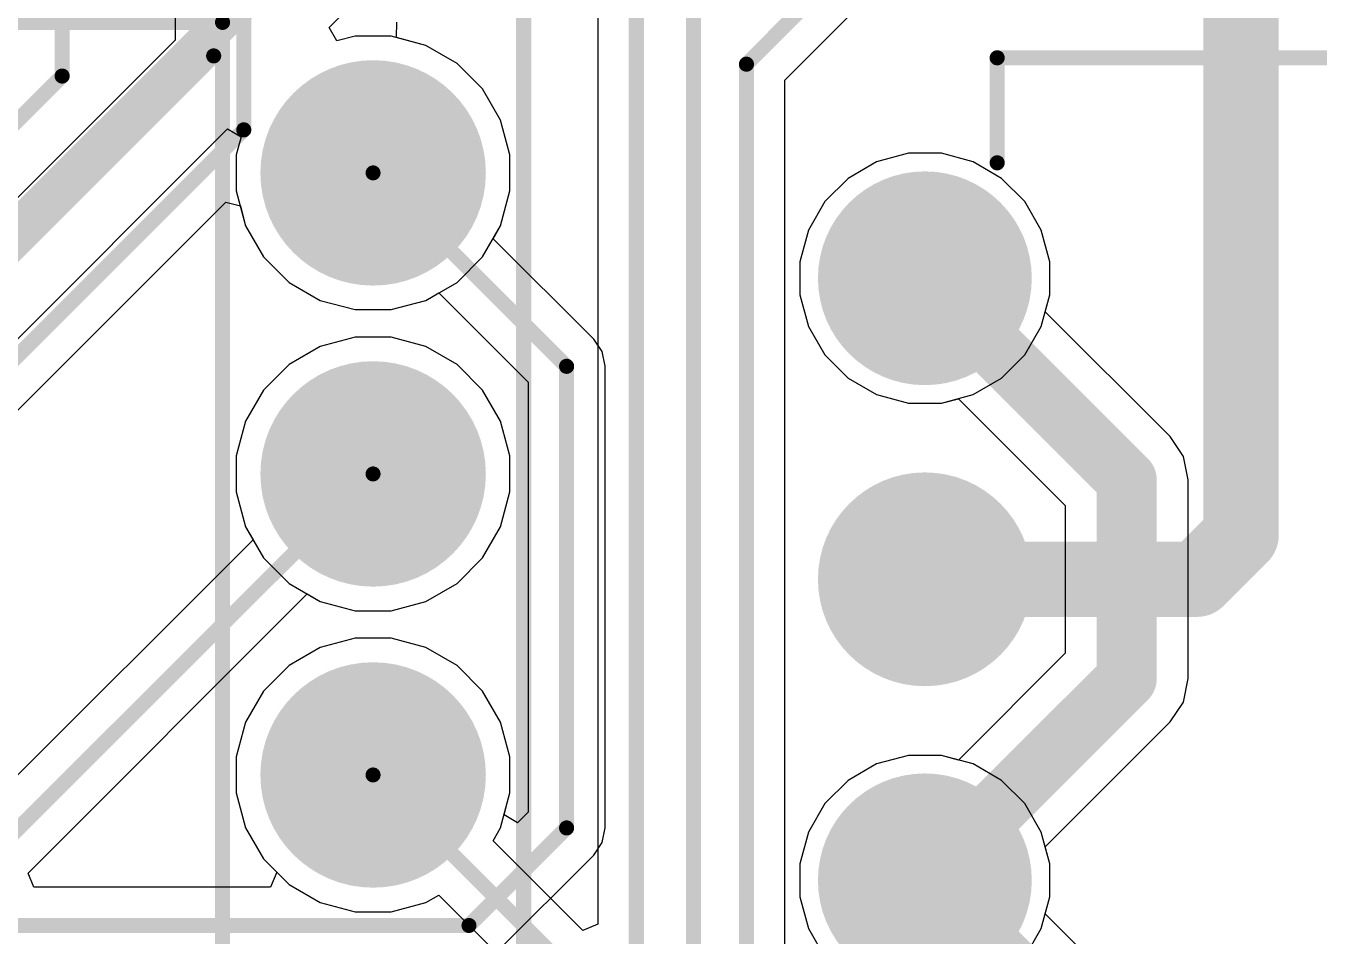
# Model space of a CAD drawing. Header units: millimetres. Extents: x 1 to 134, y -1 to 87.
# Drawn here: x 77.28 to 88.19, y 49.1 to 56.78 of the extents above; entities that cross this region are included whole.
import ezdxf

# ---------------------------------------------------------------- set-up
doc = ezdxf.new("R2010")
doc.units = ezdxf.units.MM
for name, color, linetype in [('BottomLayer', 5, 'Continuous'), ('BottomSolder', 6, 'Continuous'), ('MultiLayer', 9, 'Continuous'), ('PadHoleLayer', 156, 'Continuous'), ('TopLayer', 1, 'Continuous'), ('TopOverlay', 2, 'Continuous'), ('TopSolder', 216, 'Continuous')]:
    doc.layers.add(name, color=color, linetype=linetype)

# ---------------------------------------------------------------- blocks, each defined once
blk = doc.blocks.new('6_DIP_2')
at = {"layer": 'BottomLayer'}
h = blk.add_hatch(color=5, dxfattribs=at)
edge = h.paths.add_edge_path()
edge.add_arc((-3.81, 2.54), 0.8, 0, 360)
h = blk.add_hatch(color=5, dxfattribs=at)
edge = h.paths.add_edge_path()
edge.add_arc((3.81, 2.54), 0.8, 0, 360)
h = blk.add_hatch(color=5, dxfattribs=at)
edge = h.paths.add_edge_path()
edge.add_arc((-3.81, 0), 0.8, 0, 360)
h = blk.add_hatch(color=5, dxfattribs=at)
edge = h.paths.add_edge_path()
edge.add_arc((3.81, 0), 0.8, 0, 360)
blk.add_hatch(color=5, dxfattribs=at).paths.add_polyline_path([(-4.61, -1.74), (-3.01, -1.74), (-3.01, -3.34), (-4.61, -3.34)])
h = blk.add_hatch(color=5, dxfattribs=at)
edge = h.paths.add_edge_path()
edge.add_arc((3.81, -2.54), 0.8, 0, 360)
at = {"layer": 'BottomSolder'}
h = blk.add_hatch(color=6, dxfattribs=at)
edge = h.paths.add_edge_path()
edge.add_arc((-3.81, 2.54), 0.902, 0, 360)
h = blk.add_hatch(color=6, dxfattribs=at)
edge = h.paths.add_edge_path()
edge.add_arc((3.81, 2.54), 0.902, 0, 360)
h = blk.add_hatch(color=6, dxfattribs=at)
edge = h.paths.add_edge_path()
edge.add_arc((-3.81, 0), 0.902, 0, 360)
h = blk.add_hatch(color=6, dxfattribs=at)
edge = h.paths.add_edge_path()
edge.add_arc((3.81, 0), 0.902, 0, 360)
blk.add_hatch(color=6, dxfattribs=at).paths.add_polyline_path([(-4.712, -1.638), (-2.908, -1.638), (-2.908, -3.442), (-4.712, -3.442)])
h = blk.add_hatch(color=6, dxfattribs=at)
edge = h.paths.add_edge_path()
edge.add_arc((3.81, -2.54), 0.902, 0, 360)
at = {"layer": 'MultiLayer'}
h = blk.add_hatch(color=9, dxfattribs=at)
edge = h.paths.add_edge_path()
edge.add_arc((-3.81, 2.54), 0.8, 0, 360)
h = blk.add_hatch(color=9, dxfattribs=at)
edge = h.paths.add_edge_path()
edge.add_arc((3.81, 2.54), 0.8, 0, 360)
h = blk.add_hatch(color=9, dxfattribs=at)
edge = h.paths.add_edge_path()
edge.add_arc((-3.81, 0), 0.8, 0, 360)
h = blk.add_hatch(color=9, dxfattribs=at)
edge = h.paths.add_edge_path()
edge.add_arc((3.81, 0), 0.8, 0, 360)
h = blk.add_hatch(color=9, dxfattribs=at)
edge = h.paths.add_edge_path()
edge.add_arc((3.81, -2.54), 0.8, 0, 360)
at = {"layer": 'PadHoleLayer'}
h = blk.add_hatch(color=156, dxfattribs=at)
edge = h.paths.add_edge_path()
edge.add_arc((-3.81, 2.54), 0.4, 0, 360)
h = blk.add_hatch(color=156, dxfattribs=at)
edge = h.paths.add_edge_path()
edge.add_arc((3.81, 2.54), 0.4, 0, 360)
h = blk.add_hatch(color=156, dxfattribs=at)
edge = h.paths.add_edge_path()
edge.add_arc((-3.81, 0), 0.4, 0, 360)
h = blk.add_hatch(color=156, dxfattribs=at)
edge = h.paths.add_edge_path()
edge.add_arc((3.81, 0), 0.4, 0, 360)
h = blk.add_hatch(color=156, dxfattribs=at)
edge = h.paths.add_edge_path()
edge.add_arc((-3.81, -2.54), 0.4, 0, 360)
h = blk.add_hatch(color=156, dxfattribs=at)
edge = h.paths.add_edge_path()
edge.add_arc((3.81, -2.54), 0.4, 0, 360)
at = {"layer": 'TopLayer'}
h = blk.add_hatch(color=1, dxfattribs=at)
edge = h.paths.add_edge_path()
edge.add_arc((-3.81, 2.54), 0.8, 0, 360)
h = blk.add_hatch(color=1, dxfattribs=at)
edge = h.paths.add_edge_path()
edge.add_arc((3.81, 2.54), 0.8, 0, 360)
h = blk.add_hatch(color=1, dxfattribs=at)
edge = h.paths.add_edge_path()
edge.add_arc((-3.81, 0), 0.8, 0, 360)
h = blk.add_hatch(color=1, dxfattribs=at)
edge = h.paths.add_edge_path()
edge.add_arc((3.81, 0), 0.8, 0, 360)
blk.add_hatch(color=1, dxfattribs=at).paths.add_polyline_path([(-4.61, -1.74), (-3.01, -1.74), (-3.01, -3.34), (-4.61, -3.34)])
h = blk.add_hatch(color=1, dxfattribs=at)
edge = h.paths.add_edge_path()
edge.add_arc((3.81, -2.54), 0.8, 0, 360)
at = {"layer": 'TopSolder'}
h = blk.add_hatch(color=216, dxfattribs=at)
edge = h.paths.add_edge_path()
edge.add_arc((-3.81, 2.54), 0.902, 0, 360)
h = blk.add_hatch(color=216, dxfattribs=at)
edge = h.paths.add_edge_path()
edge.add_arc((3.81, 2.54), 0.902, 0, 360)
h = blk.add_hatch(color=216, dxfattribs=at)
edge = h.paths.add_edge_path()
edge.add_arc((-3.81, 0), 0.902, 0, 360)
h = blk.add_hatch(color=216, dxfattribs=at)
edge = h.paths.add_edge_path()
edge.add_arc((3.81, 0), 0.902, 0, 360)
blk.add_hatch(color=216, dxfattribs=at).paths.add_polyline_path([(-4.712, -1.638), (-2.908, -1.638), (-2.908, -3.442), (-4.712, -3.442)])
h = blk.add_hatch(color=216, dxfattribs=at)
edge = h.paths.add_edge_path()
edge.add_arc((3.81, -2.54), 0.902, 0, 360)
at = {"layer": 'TopOverlay', "const_width": 0.127}
for points in [[(3.2, 4.4), (-3.2, 4.4)], [(-3.2, 4.4), (-3.2, 3.514)], [(3.2, 4.4), (3.2, 3.514)], [(-3.2, -3.514), (-3.2, -4.4)], [(3.2, -3.514), (3.2, -4.4)], [(3.2, -4.4), (-3.2, -4.4)]]:
    blk.add_lwpolyline(points, dxfattribs=at)
at = {"layer": 'TopOverlay', "const_width": 0.0635}
for points in [[(-3.232, 4.4, 1), (-3.168, 4.4, 1)], [(-3.232, 4.4, 1), (-3.168, 4.4, 1)], [(3.168, 4.4, 1), (3.232, 4.4, 1)], [(3.168, 4.4, 1), (3.232, 4.4, 1)], [(-3.232, 3.514, 1), (-3.168, 3.514, 1)], [(3.168, 3.514, 1), (3.232, 3.514, 1)], [(-3.232, -3.514, 1), (-3.168, -3.514, 1)], [(3.168, -3.514, 1), (3.232, -3.514, 1)], [(-3.232, -4.4, 1), (-3.168, -4.4, 1)], [(-3.232, -4.4, 1), (-3.168, -4.4, 1)], [(3.168, -4.4, 1), (3.232, -4.4, 1)], [(3.168, -4.4, 1), (3.232, -4.4, 1)]]:
    blk.add_lwpolyline(points, format="xyb", close=True, dxfattribs=at)
blk = doc.blocks.new('HDR_1_8_TH______13')
at = {"layer": 'BottomLayer'}
h = blk.add_hatch(color=5, dxfattribs=at)
edge = h.paths.add_edge_path()
edge.add_arc((1.27, 0), 0.9, 0, 360)
h = blk.add_hatch(color=5, dxfattribs=at)
edge = h.paths.add_edge_path()
edge.add_arc((3.81, 0), 0.9, 0, 360)
h = blk.add_hatch(color=5, dxfattribs=at)
edge = h.paths.add_edge_path()
edge.add_arc((6.35, 0), 0.9, 0, 360)
at = {"layer": 'BottomSolder'}
h = blk.add_hatch(color=6, dxfattribs=at)
edge = h.paths.add_edge_path()
edge.add_arc((1.27, 0), 0.951, 0, 360)
h = blk.add_hatch(color=6, dxfattribs=at)
edge = h.paths.add_edge_path()
edge.add_arc((3.81, 0), 0.951, 0, 360)
h = blk.add_hatch(color=6, dxfattribs=at)
edge = h.paths.add_edge_path()
edge.add_arc((6.35, 0), 0.951, 0, 360)
at = {"layer": 'MultiLayer'}
h = blk.add_hatch(color=9, dxfattribs=at)
edge = h.paths.add_edge_path()
edge.add_arc((1.27, 0), 0.9, 0, 360)
h = blk.add_hatch(color=9, dxfattribs=at)
edge = h.paths.add_edge_path()
edge.add_arc((3.81, 0), 0.9, 0, 360)
h = blk.add_hatch(color=9, dxfattribs=at)
edge = h.paths.add_edge_path()
edge.add_arc((6.35, 0), 0.9, 0, 360)
at = {"layer": 'PadHoleLayer'}
h = blk.add_hatch(color=156, dxfattribs=at)
edge = h.paths.add_edge_path()
edge.add_arc((1.27, 0), 0.5, 0, 360)
h = blk.add_hatch(color=156, dxfattribs=at)
edge = h.paths.add_edge_path()
edge.add_arc((3.81, 0), 0.5, 0, 360)
h = blk.add_hatch(color=156, dxfattribs=at)
edge = h.paths.add_edge_path()
edge.add_arc((6.35, 0), 0.5, 0, 360)
at = {"layer": 'TopLayer'}
h = blk.add_hatch(color=1, dxfattribs=at)
edge = h.paths.add_edge_path()
edge.add_arc((1.27, 0), 0.9, 0, 360)
h = blk.add_hatch(color=1, dxfattribs=at)
edge = h.paths.add_edge_path()
edge.add_arc((3.81, 0), 0.9, 0, 360)
h = blk.add_hatch(color=1, dxfattribs=at)
edge = h.paths.add_edge_path()
edge.add_arc((6.35, 0), 0.9, 0, 360)
at = {"layer": 'TopSolder'}
h = blk.add_hatch(color=216, dxfattribs=at)
edge = h.paths.add_edge_path()
edge.add_arc((1.27, 0), 0.951, 0, 360)
h = blk.add_hatch(color=216, dxfattribs=at)
edge = h.paths.add_edge_path()
edge.add_arc((3.81, 0), 0.951, 0, 360)
h = blk.add_hatch(color=216, dxfattribs=at)
edge = h.paths.add_edge_path()
edge.add_arc((6.35, 0), 0.951, 0, 360)
at = {"layer": 'TopOverlay', "const_width": 0.127}
for points in [[(-10.16, 1.27), (10.16, 1.27)], [(-10.16, -1.27), (10.16, -1.27)]]:
    blk.add_lwpolyline(points, dxfattribs=at)
blk = doc.blocks.new('HDR_1_8_TH______16')
at = {"layer": 'TopOverlay', "const_width": 0.127}
for points in [[(10.16, -1.27), (10.16, 1.27)], [(-10.16, -1.27), (10.16, -1.27)]]:
    blk.add_lwpolyline(points, dxfattribs=at)
at = {"layer": 'TopOverlay', "const_width": 0.0635}
blk.add_lwpolyline([(10.128, -1.27, 1), (10.192, -1.27, 1)], format="xyb", close=True, dxfattribs=at)
blk.add_lwpolyline([(10.128, -1.27, 1), (10.192, -1.27, 1)], format="xyb", close=True, dxfattribs=at)

msp = doc.modelspace()

# ---------------------------------------------------------------- linework, layer by layer
at = {"layer": 'BottomLayer'}
for p, q in [((78.538, 57.151), (78.538, 56.658)), ((80.404, 56.679), (80.408, 56.809)), ((78.538, 56.658), (76.738, 54.858)), ((80.652, 56.612), (80.404, 56.679)), ((80.915, 56.46), (80.652, 56.612)), ((81.13, 56.245), (80.915, 56.46)), ((81.282, 55.982), (81.13, 56.245)), ((81.361, 55.689), (81.282, 55.982)), ((81.361, 55.385), (81.361, 55.689)), ((84.722, 55.702), (84.454, 55.63)), ((85, 55.702), (84.722, 55.702)), ((85.268, 55.63), (85, 55.702)), ((84.454, 55.63), (84.214, 55.491)), ((85.508, 55.491), (85.268, 55.63)), ((84.214, 55.491), (84.018, 55.295)), ((85.705, 55.295), (85.508, 55.491)), ((81.282, 55.091), (81.361, 55.385)), ((76.251, 52.578), (78.964, 55.29)), ((78.964, 55.29), (79.087, 55.258)), ((79.087, 55.258), (79.131, 55.091)), ((84.018, 55.295), (83.879, 55.055)), ((85.843, 55.055), (85.705, 55.295)), ((79.131, 55.091), (79.283, 54.828)), ((81.219, 54.982), (81.282, 55.091)), ((82.068, 54.134), (81.219, 54.982)), ((83.879, 55.055), (83.807, 54.787)), ((85.915, 54.787), (85.843, 55.055)), ((79.283, 54.828), (79.498, 54.613)), ((83.807, 54.787), (83.807, 54.509)), ((85.915, 54.509), (85.915, 54.787)), ((79.498, 54.613), (79.761, 54.461)), ((79.761, 54.461), (80.055, 54.383)), ((80.359, 54.383), (80.652, 54.461)), ((80.652, 54.461), (80.761, 54.524)), ((80.761, 54.524), (81.515, 53.771)), ((83.807, 54.509), (83.879, 54.241)), ((85.877, 54.365), (85.915, 54.509)), ((80.055, 54.383), (80.359, 54.383)), ((86.929, 53.312), (85.877, 54.365)), ((83.879, 54.241), (84.018, 54.001)), ((80.055, 54.151), (79.761, 54.072)), ((80.359, 54.151), (80.055, 54.151)), ((80.652, 54.072), (80.359, 54.151)), ((82.138, 54.029), (82.068, 54.134)), ((79.761, 54.072), (79.498, 53.92)), ((80.915, 53.92), (80.652, 54.072)), ((82.163, 53.905), (82.138, 54.029)), ((84.018, 54.001), (84.214, 53.804)), ((79.498, 53.92), (79.283, 53.705)), ((81.13, 53.705), (80.915, 53.92)), ((82.163, 50.01), (82.163, 53.905)), ((84.214, 53.804), (84.454, 53.666)), ((79.283, 53.705), (79.131, 53.442)), ((81.282, 53.442), (81.13, 53.705)), ((81.515, 53.771), (81.515, 50.144)), ((84.454, 53.666), (84.722, 53.594)), ((84.722, 53.594), (85, 53.594)), ((85, 53.594), (85.144, 53.632)), ((85.144, 53.632), (86.045, 52.731)), ((79.131, 53.442), (79.053, 53.149)), ((81.361, 53.149), (81.282, 53.442)), ((87.042, 53.144), (86.929, 53.312)), ((86.929, 53.312), (86.929, 53.312)), ((79.053, 53.149), (79.053, 52.845)), ((81.361, 52.845), (81.361, 53.149)), ((87.081, 52.946), (87.042, 53.144)), ((87.081, 51.27), (87.081, 52.946)), ((87.081, 52.946), (87.081, 52.946)), ((79.053, 52.845), (79.131, 52.551)), ((81.282, 52.551), (81.361, 52.845)), ((86.045, 52.731), (86.045, 51.484)), ((79.131, 52.551), (79.194, 52.442)), ((81.13, 52.288), (81.282, 52.551)), ((79.194, 52.442), (75.478, 48.726)), ((80.915, 52.073), (81.13, 52.288)), ((80.652, 51.921), (80.915, 52.073)), ((77.296, 49.628), (79.652, 51.984)), ((79.652, 51.984), (79.761, 51.921)), ((79.761, 51.921), (80.055, 51.843)), ((80.055, 51.843), (80.359, 51.843)), ((80.359, 51.843), (80.652, 51.921)), ((80.055, 51.611), (79.761, 51.532)), ((80.359, 51.611), (80.055, 51.611)), ((80.652, 51.532), (80.359, 51.611)), ((79.761, 51.532), (79.498, 51.38)), ((80.915, 51.38), (80.652, 51.532)), ((86.045, 51.484), (85.144, 50.583)), ((79.498, 51.38), (79.283, 51.165)), ((81.13, 51.165), (80.915, 51.38)), ((79.283, 51.165), (79.131, 50.902)), ((81.282, 50.902), (81.13, 51.165)), ((87.042, 51.072), (87.081, 51.27)), ((87.081, 51.27), (87.081, 51.27)), ((86.929, 50.904), (87.042, 51.072)), ((79.131, 50.902), (79.053, 50.609)), ((81.361, 50.609), (81.282, 50.902)), ((85.877, 49.851), (86.929, 50.904)), ((86.929, 50.904), (86.929, 50.904)), ((84.722, 50.622), (84.454, 50.55)), ((85, 50.622), (84.722, 50.622)), ((85.144, 50.583), (85, 50.622)), ((79.053, 50.609), (79.053, 50.305)), ((81.361, 50.305), (81.361, 50.609)), ((84.454, 50.55), (84.214, 50.411)), ((84.214, 50.411), (84.018, 50.215)), ((79.053, 50.305), (79.131, 50.011)), ((81.311, 50.12), (81.361, 50.305)), ((84.018, 50.215), (83.879, 49.975)), ((81.425, 50.054), (81.311, 50.12)), ((81.515, 50.144), (81.425, 50.054)), ((79.131, 50.011), (79.283, 49.748)), ((82.138, 49.886), (82.163, 50.01)), ((83.879, 49.975), (83.807, 49.707)), ((82.068, 49.781), (82.138, 49.886)), ((79.283, 49.748), (79.394, 49.638)), ((81.245, 48.958), (82.068, 49.781)), ((85.915, 49.707), (85.877, 49.851)), ((79.394, 49.638), (79.341, 49.511)), ((83.807, 49.707), (83.807, 49.429)), ((85.915, 49.429), (85.915, 49.707)), ((77.344, 49.511), (77.296, 49.628)), ((79.341, 49.511), (77.344, 49.511)), ((83.807, 49.429), (83.879, 49.161)), ((85.843, 49.161), (85.915, 49.429)), ((83.879, 49.161), (84.018, 48.921)), ((85.705, 48.921), (85.843, 49.161))]:
    msp.add_line(p, q, dxfattribs=at)
for points, const_width in [([(79.116, 55.9), (79.116, 59.701)], 0.127), ([(78.862, 56.524), (78.862, 59.253)], 0.127), ([(76.872, 54.534), (78.862, 56.524)], 0.127), ([(76.022, 52.807), (79.116, 55.9)], 0.127), ([(80.207, 55.537), (81.839, 53.905)], 0.127), ([(84.861, 54.648), (86.563, 52.946)], 0.508), ([(81.839, 50.01), (81.839, 53.905)], 0.127), ([(86.563, 51.27), (86.563, 52.946)], 0.508), ([(75.216, 48.006), (80.207, 52.997)], 0.127), ([(84.861, 49.568), (86.563, 51.27)], 0.508), ([(81.016, 49.187), (81.839, 50.01)], 0.127), ([(76.847, 49.187), (81.016, 49.187)], 0.127)]:
    msp.add_lwpolyline(points, dxfattribs=dict(at, const_width=const_width))
for points, const_width in [([(78.83, 56.524, 1), (78.894, 56.524, 1)], 0.0635), ([(78.83, 56.524, 1), (78.894, 56.524, 1)], 0.0635), ([(79.084, 55.9, 1), (79.148, 55.9, 1)], 0.0635), ([(79.084, 55.9, 1), (79.148, 55.9, 1)], 0.0635), ([(80.175, 55.537, 1), (80.238, 55.537, 1)], 0.0635), ([(84.734, 54.648, 1), (84.988, 54.648, 1)], 0.254), ([(81.807, 53.905, 1), (81.871, 53.905, 1)], 0.0635), ([(81.807, 53.905, 1), (81.871, 53.905, 1)], 0.0635), ([(86.436, 52.946, 1), (86.69, 52.946, 1)], 0.254), ([(86.436, 52.946, 1), (86.69, 52.946, 1)], 0.254), ([(80.175, 52.997, 1), (80.238, 52.997, 1)], 0.0635), ([(86.436, 51.27, 1), (86.69, 51.27, 1)], 0.254), ([(86.436, 51.27, 1), (86.69, 51.27, 1)], 0.254), ([(81.807, 50.01, 1), (81.871, 50.01, 1)], 0.0635), ([(81.807, 50.01, 1), (81.871, 50.01, 1)], 0.0635), ([(84.734, 49.568, 1), (84.988, 49.568, 1)], 0.254), ([(80.984, 49.187, 1), (81.047, 49.187, 1)], 0.0635), ([(80.984, 49.187, 1), (81.047, 49.187, 1)], 0.0635)]:
    msp.add_lwpolyline(points, format="xyb", close=True, dxfattribs=dict(at, const_width=const_width))
at = {"layer": 'TopLayer'}
for p, q in [((82.103, 57.605), (82.103, 49.198)), ((83.68, 56.32), (84.896, 57.537)), ((79.835, 56.764), (80.007, 56.936)), ((79.901, 56.65), (79.835, 56.764)), ((80.055, 56.691), (79.901, 56.65)), ((80.359, 56.691), (80.055, 56.691)), ((80.652, 56.612), (80.359, 56.691)), ((80.915, 56.46), (80.652, 56.612)), ((81.13, 56.245), (80.915, 56.46)), ((83.68, 47.479), (83.68, 56.32)), ((81.282, 55.982), (81.13, 56.245)), ((81.361, 55.689), (81.282, 55.982)), ((74.584, 51.512), (78.98, 55.908)), ((78.98, 55.908), (79.094, 55.842)), ((79.094, 55.842), (79.053, 55.689)), ((79.053, 55.689), (79.053, 55.385)), ((81.361, 55.385), (81.361, 55.689)), ((84.722, 55.702), (84.454, 55.63)), ((85, 55.702), (84.722, 55.702)), ((85.268, 55.63), (85, 55.702)), ((84.454, 55.63), (84.214, 55.491)), ((85.508, 55.491), (85.268, 55.63)), ((84.214, 55.491), (84.018, 55.295)), ((85.705, 55.295), (85.508, 55.491)), ((79.053, 55.385), (79.131, 55.091)), ((81.282, 55.091), (81.361, 55.385)), ((84.018, 55.295), (83.879, 55.055)), ((85.843, 55.055), (85.705, 55.295)), ((79.131, 55.091), (79.283, 54.828)), ((81.13, 54.828), (81.282, 55.091)), ((83.879, 55.055), (83.807, 54.787)), ((85.915, 54.787), (85.843, 55.055)), ((79.283, 54.828), (79.498, 54.613)), ((80.915, 54.613), (81.13, 54.828)), ((83.807, 54.787), (83.807, 54.509)), ((85.915, 54.509), (85.915, 54.787)), ((79.498, 54.613), (79.761, 54.461)), ((80.652, 54.461), (80.915, 54.613)), ((79.761, 54.461), (80.055, 54.383)), ((80.359, 54.383), (80.652, 54.461)), ((83.807, 54.509), (83.879, 54.241)), ((85.843, 54.241), (85.915, 54.509)), ((80.055, 54.383), (80.359, 54.383)), ((83.879, 54.241), (84.018, 54.001)), ((85.705, 54.001), (85.843, 54.241)), ((80.055, 54.151), (79.761, 54.072)), ((80.359, 54.151), (80.055, 54.151)), ((80.652, 54.072), (80.359, 54.151)), ((79.761, 54.072), (79.498, 53.92)), ((80.915, 53.92), (80.652, 54.072)), ((84.018, 54.001), (84.214, 53.804)), ((85.508, 53.804), (85.705, 54.001)), ((79.498, 53.92), (79.283, 53.705)), ((81.13, 53.705), (80.915, 53.92)), ((84.214, 53.804), (84.454, 53.666)), ((85.268, 53.666), (85.508, 53.804)), ((79.283, 53.705), (79.131, 53.442)), ((81.282, 53.442), (81.13, 53.705)), ((84.454, 53.666), (84.722, 53.594)), ((84.722, 53.594), (85, 53.594)), ((85, 53.594), (85.268, 53.666)), ((79.131, 53.442), (79.053, 53.149)), ((81.361, 53.149), (81.282, 53.442)), ((79.053, 53.149), (79.053, 52.845)), ((81.361, 52.845), (81.361, 53.149)), ((79.053, 52.845), (79.131, 52.551)), ((81.282, 52.551), (81.361, 52.845)), ((79.131, 52.551), (79.283, 52.288)), ((81.13, 52.288), (81.282, 52.551)), ((79.283, 52.288), (79.498, 52.073)), ((80.915, 52.073), (81.13, 52.288)), ((79.498, 52.073), (79.761, 51.921)), ((80.652, 51.921), (80.915, 52.073)), ((79.761, 51.921), (80.055, 51.843)), ((80.055, 51.843), (80.359, 51.843)), ((80.359, 51.843), (80.652, 51.921)), ((80.055, 51.611), (79.761, 51.532)), ((80.359, 51.611), (80.055, 51.611)), ((80.652, 51.532), (80.359, 51.611)), ((79.761, 51.532), (79.498, 51.38)), ((80.915, 51.38), (80.652, 51.532)), ((79.498, 51.38), (79.283, 51.165)), ((81.13, 51.165), (80.915, 51.38)), ((79.283, 51.165), (79.131, 50.902)), ((81.282, 50.902), (81.13, 51.165)), ((79.131, 50.902), (79.053, 50.609)), ((81.361, 50.609), (81.282, 50.902)), ((84.722, 50.622), (84.454, 50.55)), ((85, 50.622), (84.722, 50.622)), ((85.268, 50.55), (85, 50.622)), ((79.053, 50.609), (79.053, 50.305)), ((81.361, 50.305), (81.361, 50.609)), ((84.454, 50.55), (84.214, 50.411)), ((85.508, 50.411), (85.268, 50.55)), ((84.214, 50.411), (84.018, 50.215)), ((85.705, 50.215), (85.508, 50.411)), ((79.053, 50.305), (79.131, 50.011)), ((81.282, 50.011), (81.361, 50.305)), ((84.018, 50.215), (83.879, 49.975)), ((85.843, 49.975), (85.705, 50.215)), ((79.131, 50.011), (79.283, 49.748)), ((81.219, 49.902), (81.282, 50.011)), ((83.879, 49.975), (83.807, 49.707)), ((85.915, 49.707), (85.843, 49.975)), ((81.976, 49.145), (81.219, 49.902)), ((79.283, 49.748), (79.498, 49.533)), ((83.807, 49.707), (83.807, 49.429)), ((85.915, 49.429), (85.915, 49.707)), ((79.498, 49.533), (79.761, 49.381)), ((80.652, 49.381), (80.761, 49.444)), ((80.761, 49.444), (81.49, 48.716)), ((83.807, 49.429), (83.879, 49.161)), ((85.877, 49.285), (85.915, 49.429)), ((79.761, 49.381), (80.055, 49.303)), ((80.359, 49.303), (80.652, 49.381)), ((80.055, 49.303), (80.359, 49.303)), ((86.396, 48.766), (85.877, 49.285)), ((82.103, 49.198), (81.976, 49.145)), ((83.879, 49.161), (84.018, 48.921))]:
    msp.add_line(p, q, dxfattribs=at)
for points, const_width in [([(73.918, 51.788), (80.207, 58.077)], 0.305), ([(83.356, 56.454), (84.992, 58.091)], 0.127), ([(77.584, 56.354), (77.584, 57.994)], 0.127), ([(82.427, 46.427), (82.427, 58.065)], 0.127), ([(87.528, 52.48), (87.528, 57.404)], 0.635), ([(82.91, 46.873), (82.91, 57.214)], 0.127), ([(83.356, 47.345), (83.356, 56.454)], 0.127), ([(72.75, 51.52), (77.584, 56.354)], 0.127), ([(84.861, 54.648), (85.056, 54.453)], 0.508), ([(87.156, 52.108), (87.528, 52.48)], 0.635), ([(84.861, 52.108), (87.156, 52.108)], 0.635), ([(80.207, 50.457), (81.813, 48.85)], 0.127), ([(84.861, 49.568), (86.03, 48.399)], 0.508)]:
    msp.add_lwpolyline(points, dxfattribs=dict(at, const_width=const_width))
for points, const_width in [([(83.324, 56.454, 1), (83.388, 56.454, 1)], 0.0635), ([(83.324, 56.454, 1), (83.388, 56.454, 1)], 0.0635), ([(77.552, 56.354, 1), (77.616, 56.354, 1)], 0.0635), ([(77.552, 56.354, 1), (77.616, 56.354, 1)], 0.0635), ([(84.734, 54.648, 1), (84.988, 54.648, 1)], 0.254), ([(84.929, 54.453, 1), (85.183, 54.453, 1)], 0.254), ([(87.37, 52.48, 1), (87.687, 52.48, 1)], 0.318), ([(87.37, 52.48, 1), (87.687, 52.48, 1)], 0.318), ([(84.703, 52.108, 1), (85.02, 52.108, 1)], 0.318), ([(86.998, 52.108, 1), (87.315, 52.108, 1)], 0.318), ([(86.998, 52.108, 1), (87.315, 52.108, 1)], 0.318), ([(80.175, 50.457, 1), (80.238, 50.457, 1)], 0.0635), ([(84.734, 49.568, 1), (84.988, 49.568, 1)], 0.254)]:
    msp.add_lwpolyline(points, format="xyb", close=True, dxfattribs=dict(at, const_width=const_width))

# ---------------------------------------------------------------- block references
msp.add_blockref('HDR_1_8_TH______16', (68.777, 58.077))
for name, p, rotation in [('HDR_1_8_TH______13', (80.207, 49.187), 90), ('6_DIP_2', (88.671, 52.108), 180)]:
    msp.add_blockref(name, p, dxfattribs=dict(rotation=rotation))

doc.saveas('drawing.dxf')
